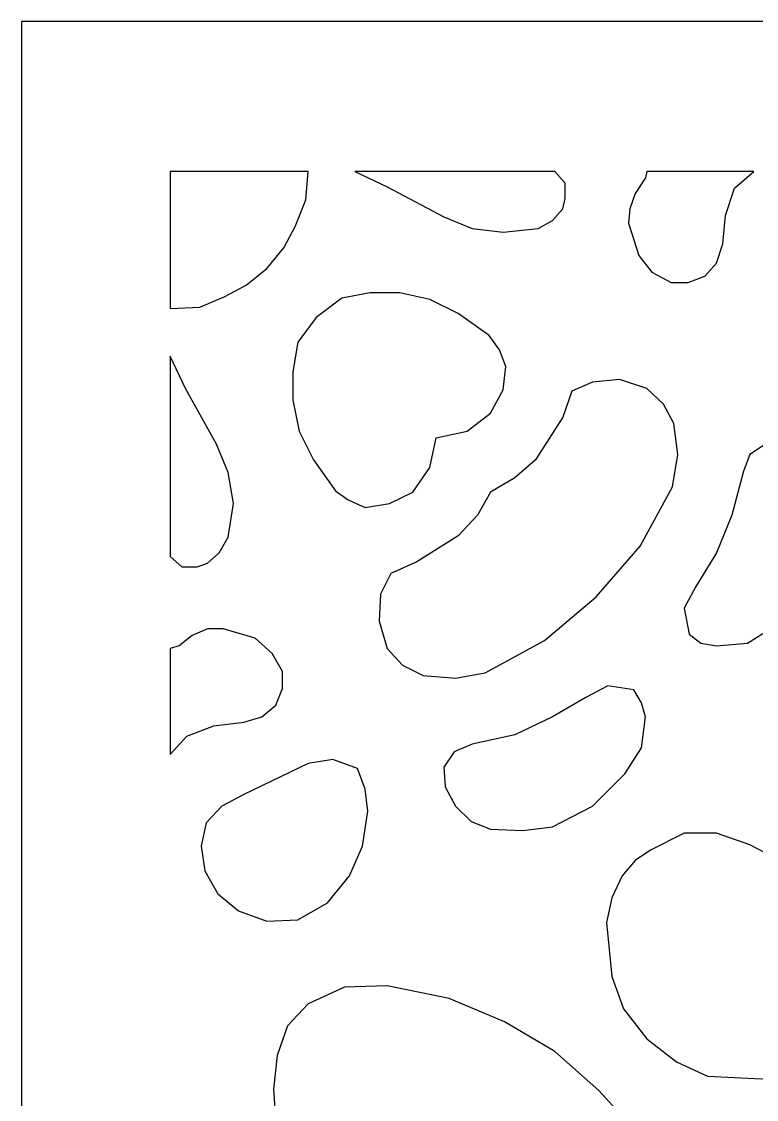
# Model space of a CAD drawing. Header units: centimetres. Extents: x 1.5 to 9.18, y -9 to -1.32.
# Drawn here: x 1.501 to 3.393, y -4.089 to -1.315 of the extents above; entities that cross this region are included whole.
import ezdxf

# ---------------------------------------------------------------- set-up
doc = ezdxf.new("R2010")
doc.units = ezdxf.units.CM
doc.header["$MEASUREMENT"] = 0
doc.layers.add('layer 1', color=7, linetype='Continuous')

msp = doc.modelspace()

# ---------------------------------------------------------------- linework, layer by layer
at = {"layer": 'layer 1', "color": 250, "lineweight": 30}
for points, knots in [([(9.17536, -1.31538), (9.17536, -1.31538), (9.17536, -9.00021), (9.17536, -9.00021), (9.17536, -9.00021), (9.17536, -9.00021), (1.50051, -9.00021), (1.50051, -9.00021), (1.50051, -9.00021), (1.50051, -9.00021), (1.50051, -1.31538), (1.50051, -1.31538), (1.50051, -1.31538), (1.50051, -1.31538), (9.17536, -1.31538), (9.17536, -1.31538)], [0, 0, 0, 0, 0.2, 0.2, 0.2, 0.2, 0.4, 0.4, 0.4, 0.4, 0.6, 0.6, 0.6, 0.6, 1, 1, 1, 1]), ([(2.23873, -1.70112), (2.23873, -1.70112), (2.23208, -1.77427), (2.23208, -1.77427), (2.23208, -1.77427), (2.23208, -1.77427), (2.20547, -1.84078), (2.20547, -1.84078), (2.20547, -1.84078), (2.20547, -1.84078), (2.17555, -1.89731), (2.17555, -1.89731), (2.17555, -1.89731), (2.17555, -1.89731), (2.13232, -1.95051), (2.13232, -1.95051), (2.13232, -1.95051), (2.13232, -1.95051), (2.07911, -1.99375), (2.07911, -1.99375), (2.07911, -1.99375), (2.07911, -1.99375), (2.02258, -2.02368), (2.02258, -2.02368), (2.02258, -2.02368), (2.02258, -2.02368), (1.9594, -2.05027), (1.9594, -2.05027), (1.9594, -2.05027), (1.9594, -2.05027), (1.88292, -2.0536), (1.88292, -2.0536), (1.88292, -2.0536), (1.88292, -2.0536), (1.88292, -1.70112), (1.88292, -1.70112), (1.88292, -1.70112), (1.88292, -1.70112), (2.23873, -1.70112), (2.23873, -1.70112)], [0, 0, 0, 0, 0.0909091, 0.0909091, 0.0909091, 0.0909091, 0.1818182, 0.1818182, 0.1818182, 0.1818182, 0.2727273, 0.2727273, 0.2727273, 0.2727273, 0.3636364, 0.3636364, 0.3636364, 0.3636364, 0.4545455, 0.4545455, 0.4545455, 0.4545455, 0.5454545, 0.5454545, 0.5454545, 0.5454545, 0.6363636, 0.6363636, 0.6363636, 0.6363636, 0.7272727, 0.7272727, 0.7272727, 0.7272727, 0.8181818, 0.8181818, 0.8181818, 0.8181818, 1, 1, 1, 1]), ([(2.87387, -1.70112), (2.87387, -1.70112), (2.90047, -1.73104), (2.90047, -1.73104), (2.90047, -1.73104), (2.90047, -1.73104), (2.90047, -1.77095), (2.90047, -1.77095), (2.90047, -1.77095), (2.90047, -1.77095), (2.89382, -1.79755), (2.89382, -1.79755), (2.89382, -1.79755), (2.89382, -1.79755), (2.86721, -1.82748), (2.86721, -1.82748), (2.86721, -1.82748), (2.86721, -1.82748), (2.83064, -1.84743), (2.83064, -1.84743), (2.83064, -1.84743), (2.83064, -1.84743), (2.74085, -1.85741), (2.74085, -1.85741), (2.74085, -1.85741), (2.74085, -1.85741), (2.66104, -1.84743), (2.66104, -1.84743), (2.66104, -1.84743), (2.66104, -1.84743), (2.58789, -1.8175), (2.58789, -1.8175), (2.58789, -1.8175), (2.58789, -1.8175), (2.44157, -1.74102), (2.44157, -1.74102), (2.44157, -1.74102), (2.44157, -1.74102), (2.35844, -1.70112), (2.35844, -1.70112), (2.35844, -1.70112), (2.35844, -1.70112), (2.87387, -1.70112), (2.87387, -1.70112)], [0, 0, 0, 0, 0.0833333, 0.0833333, 0.0833333, 0.0833333, 0.1666667, 0.1666667, 0.1666667, 0.1666667, 0.25, 0.25, 0.25, 0.25, 0.3333333, 0.3333333, 0.3333333, 0.3333333, 0.4166667, 0.4166667, 0.4166667, 0.4166667, 0.5, 0.5, 0.5, 0.5, 0.5833333, 0.5833333, 0.5833333, 0.5833333, 0.6666667, 0.6666667, 0.6666667, 0.6666667, 0.75, 0.75, 0.75, 0.75, 0.8333333, 0.8333333, 0.8333333, 0.8333333, 1, 1, 1, 1]), ([(3.38597, -1.70112), (3.38597, -1.70112), (3.38597, -1.70112), (3.38597, -1.70112), (3.38597, -1.70112), (3.38597, -1.70112), (3.33609, -1.74434), (3.33609, -1.74434), (3.33609, -1.74434), (3.33609, -1.74434), (3.31281, -1.81418), (3.31281, -1.81418), (3.31281, -1.81418), (3.31281, -1.81418), (3.30616, -1.88734), (3.30616, -1.88734), (3.30616, -1.88734), (3.30616, -1.88734), (3.28953, -1.93721), (3.28953, -1.93721), (3.28953, -1.93721), (3.28953, -1.93721), (3.2596, -1.97046), (3.2596, -1.97046), (3.2596, -1.97046), (3.2596, -1.97046), (3.21638, -1.98709), (3.21638, -1.98709), (3.21638, -1.98709), (3.21638, -1.98709), (3.17314, -1.98709), (3.17314, -1.98709), (3.17314, -1.98709), (3.17314, -1.98709), (3.12326, -1.96049), (3.12326, -1.96049), (3.12326, -1.96049), (3.12326, -1.96049), (3.09001, -1.91726), (3.09001, -1.91726), (3.09001, -1.91726), (3.09001, -1.91726), (3.06341, -1.83413), (3.06341, -1.83413), (3.06341, -1.83413), (3.06341, -1.83413), (3.06674, -1.79755), (3.06674, -1.79755), (3.06674, -1.79755), (3.06674, -1.79755), (3.08004, -1.75765), (3.08004, -1.75765), (3.08004, -1.75765), (3.08004, -1.75765), (3.10664, -1.71774), (3.10664, -1.71774), (3.10664, -1.71774), (3.10664, -1.71774), (3.10996, -1.70112), (3.10996, -1.70112), (3.10996, -1.70112), (3.10996, -1.70112), (3.38597, -1.70112), (3.38597, -1.70112)], [0, 0, 0, 0, 0.0588235, 0.0588235, 0.0588235, 0.0588235, 0.1176471, 0.1176471, 0.1176471, 0.1176471, 0.1764706, 0.1764706, 0.1764706, 0.1764706, 0.2352941, 0.2352941, 0.2352941, 0.2352941, 0.2941176, 0.2941176, 0.2941176, 0.2941176, 0.3529412, 0.3529412, 0.3529412, 0.3529412, 0.4117647, 0.4117647, 0.4117647, 0.4117647, 0.4705882, 0.4705882, 0.4705882, 0.4705882, 0.5294118, 0.5294118, 0.5294118, 0.5294118, 0.5882353, 0.5882353, 0.5882353, 0.5882353, 0.6470588, 0.6470588, 0.6470588, 0.6470588, 0.7058824, 0.7058824, 0.7058824, 0.7058824, 0.7647059, 0.7647059, 0.7647059, 0.7647059, 0.8235294, 0.8235294, 0.8235294, 0.8235294, 0.8823529, 0.8823529, 0.8823529, 0.8823529, 1, 1, 1, 1]), ([(2.32518, -2.027), (2.32518, -2.027), (2.39835, -2.0137), (2.39835, -2.0137), (2.39835, -2.0137), (2.39835, -2.0137), (2.47483, -2.0137), (2.47483, -2.0137), (2.47483, -2.0137), (2.47483, -2.0137), (2.55131, -2.03032), (2.55131, -2.03032), (2.55131, -2.03032), (2.55131, -2.03032), (2.62447, -2.0669), (2.62447, -2.0669), (2.62447, -2.0669), (2.62447, -2.0669), (2.70428, -2.12343), (2.70428, -2.12343), (2.70428, -2.12343), (2.70428, -2.12343), (2.73088, -2.16001), (2.73088, -2.16001), (2.73088, -2.16001), (2.73088, -2.16001), (2.7475, -2.20324), (2.7475, -2.20324), (2.7475, -2.20324), (2.7475, -2.20324), (2.74085, -2.2631), (2.74085, -2.2631), (2.74085, -2.2631), (2.74085, -2.2631), (2.7076, -2.32295), (2.7076, -2.32295), (2.7076, -2.32295), (2.7076, -2.32295), (2.64774, -2.36951), (2.64774, -2.36951), (2.64774, -2.36951), (2.64774, -2.36951), (2.56794, -2.38613), (2.56794, -2.38613), (2.56794, -2.38613), (2.56794, -2.38613), (2.55131, -2.46261), (2.55131, -2.46261), (2.55131, -2.46261), (2.55131, -2.46261), (2.50808, -2.5258), (2.50808, -2.5258), (2.50808, -2.5258), (2.50808, -2.5258), (2.44823, -2.55573), (2.44823, -2.55573), (2.44823, -2.55573), (2.44823, -2.55573), (2.38504, -2.5657), (2.38504, -2.5657), (2.38504, -2.5657), (2.38504, -2.5657), (2.34181, -2.54575), (2.34181, -2.54575), (2.34181, -2.54575), (2.34181, -2.54575), (2.30856, -2.52247), (2.30856, -2.52247), (2.30856, -2.52247), (2.30856, -2.52247), (2.25203, -2.44266), (2.25203, -2.44266), (2.25203, -2.44266), (2.25203, -2.44266), (2.21545, -2.36951), (2.21545, -2.36951), (2.21545, -2.36951), (2.21545, -2.36951), (2.19882, -2.2897), (2.19882, -2.2897), (2.19882, -2.2897), (2.19882, -2.2897), (2.19882, -2.21654), (2.19882, -2.21654), (2.19882, -2.21654), (2.19882, -2.21654), (2.21213, -2.14006), (2.21213, -2.14006), (2.21213, -2.14006), (2.21213, -2.14006), (2.25868, -2.07688), (2.25868, -2.07688), (2.25868, -2.07688), (2.25868, -2.07688), (2.32518, -2.027), (2.32518, -2.027)], [0, 0, 0, 0, 0.04, 0.04, 0.04, 0.04, 0.08, 0.08, 0.08, 0.08, 0.12, 0.12, 0.12, 0.12, 0.16, 0.16, 0.16, 0.16, 0.2, 0.2, 0.2, 0.2, 0.24, 0.24, 0.24, 0.24, 0.28, 0.28, 0.28, 0.28, 0.32, 0.32, 0.32, 0.32, 0.36, 0.36, 0.36, 0.36, 0.4, 0.4, 0.4, 0.4, 0.44, 0.44, 0.44, 0.44, 0.48, 0.48, 0.48, 0.48, 0.52, 0.52, 0.52, 0.52, 0.56, 0.56, 0.56, 0.56, 0.6, 0.6, 0.6, 0.6, 0.64, 0.64, 0.64, 0.64, 0.68, 0.68, 0.68, 0.68, 0.72, 0.72, 0.72, 0.72, 0.76, 0.76, 0.76, 0.76, 0.8, 0.8, 0.8, 0.8, 0.84, 0.84, 0.84, 0.84, 0.88, 0.88, 0.88, 0.88, 0.92, 0.92, 0.92, 0.92, 1, 1, 1, 1]), ([(1.88292, -2.17664), (1.88292, -2.17664), (1.92282, -2.25977), (1.92282, -2.25977), (1.92282, -2.25977), (1.92282, -2.25977), (2.00263, -2.40276), (2.00263, -2.40276), (2.00263, -2.40276), (2.00263, -2.40276), (2.03256, -2.47592), (2.03256, -2.47592), (2.03256, -2.47592), (2.03256, -2.47592), (2.04586, -2.55573), (2.04586, -2.55573), (2.04586, -2.55573), (2.04586, -2.55573), (2.03256, -2.64218), (2.03256, -2.64218), (2.03256, -2.64218), (2.03256, -2.64218), (2.00928, -2.68209), (2.00928, -2.68209), (2.00928, -2.68209), (2.00928, -2.68209), (1.97935, -2.70869), (1.97935, -2.70869), (1.97935, -2.70869), (1.97935, -2.70869), (1.95275, -2.71866), (1.95275, -2.71866), (1.95275, -2.71866), (1.95275, -2.71866), (1.91285, -2.71866), (1.91285, -2.71866), (1.91285, -2.71866), (1.91285, -2.71866), (1.88292, -2.69206), (1.88292, -2.69206), (1.88292, -2.69206), (1.88292, -2.69206), (1.88292, -2.17664), (1.88292, -2.17664)], [0, 0, 0, 0, 0.0833333, 0.0833333, 0.0833333, 0.0833333, 0.1666667, 0.1666667, 0.1666667, 0.1666667, 0.25, 0.25, 0.25, 0.25, 0.3333333, 0.3333333, 0.3333333, 0.3333333, 0.4166667, 0.4166667, 0.4166667, 0.4166667, 0.5, 0.5, 0.5, 0.5, 0.5833333, 0.5833333, 0.5833333, 0.5833333, 0.6666667, 0.6666667, 0.6666667, 0.6666667, 0.75, 0.75, 0.75, 0.75, 0.8333333, 0.8333333, 0.8333333, 0.8333333, 1, 1, 1, 1]), ([(2.7076, -2.5258), (2.7076, -2.5258), (2.77078, -2.48922), (2.77078, -2.48922), (2.77078, -2.48922), (2.77078, -2.48922), (2.82399, -2.44266), (2.82399, -2.44266), (2.82399, -2.44266), (2.82399, -2.44266), (2.89382, -2.33293), (2.89382, -2.33293), (2.89382, -2.33293), (2.89382, -2.33293), (2.91709, -2.26642), (2.91709, -2.26642), (2.91709, -2.26642), (2.91709, -2.26642), (2.9703, -2.24314), (2.9703, -2.24314), (2.9703, -2.24314), (2.9703, -2.24314), (3.04013, -2.23649), (3.04013, -2.23649), (3.04013, -2.23649), (3.04013, -2.23649), (3.10996, -2.25977), (3.10996, -2.25977), (3.10996, -2.25977), (3.10996, -2.25977), (3.15319, -2.29968), (3.15319, -2.29968), (3.15319, -2.29968), (3.15319, -2.29968), (3.17979, -2.34956), (3.17979, -2.34956), (3.17979, -2.34956), (3.17979, -2.34956), (3.18977, -2.42936), (3.18977, -2.42936), (3.18977, -2.42936), (3.18977, -2.42936), (3.17647, -2.51249), (3.17647, -2.51249), (3.17647, -2.51249), (3.17647, -2.51249), (3.09333, -2.66546), (3.09333, -2.66546), (3.09333, -2.66546), (3.09333, -2.66546), (2.98028, -2.79515), (2.98028, -2.79515), (2.98028, -2.79515), (2.98028, -2.79515), (2.84726, -2.90821), (2.84726, -2.90821), (2.84726, -2.90821), (2.84726, -2.90821), (2.6943, -2.99134), (2.6943, -2.99134), (2.6943, -2.99134), (2.6943, -2.99134), (2.61782, -3.00464), (2.61782, -3.00464), (2.61782, -3.00464), (2.61782, -3.00464), (2.53468, -2.99799), (2.53468, -2.99799), (2.53468, -2.99799), (2.53468, -2.99799), (2.48148, -2.97139), (2.48148, -2.97139), (2.48148, -2.97139), (2.48148, -2.97139), (2.44157, -2.92816), (2.44157, -2.92816), (2.44157, -2.92816), (2.44157, -2.92816), (2.42162, -2.85833), (2.42162, -2.85833), (2.42162, -2.85833), (2.42162, -2.85833), (2.42495, -2.78849), (2.42495, -2.78849), (2.42495, -2.78849), (2.42495, -2.78849), (2.45155, -2.73529), (2.45155, -2.73529), (2.45155, -2.73529), (2.45155, -2.73529), (2.51806, -2.70537), (2.51806, -2.70537), (2.51806, -2.70537), (2.51806, -2.70537), (2.62447, -2.63886), (2.62447, -2.63886), (2.62447, -2.63886), (2.62447, -2.63886), (2.67435, -2.58565), (2.67435, -2.58565), (2.67435, -2.58565), (2.67435, -2.58565), (2.7076, -2.5258), (2.7076, -2.5258)], [0, 0, 0, 0, 0.037037, 0.037037, 0.037037, 0.037037, 0.0740741, 0.0740741, 0.0740741, 0.0740741, 0.1111111, 0.1111111, 0.1111111, 0.1111111, 0.1481481, 0.1481481, 0.1481481, 0.1481481, 0.1851852, 0.1851852, 0.1851852, 0.1851852, 0.2222222, 0.2222222, 0.2222222, 0.2222222, 0.2592593, 0.2592593, 0.2592593, 0.2592593, 0.2962963, 0.2962963, 0.2962963, 0.2962963, 0.3333333, 0.3333333, 0.3333333, 0.3333333, 0.3703704, 0.3703704, 0.3703704, 0.3703704, 0.4074074, 0.4074074, 0.4074074, 0.4074074, 0.4444444, 0.4444444, 0.4444444, 0.4444444, 0.4814815, 0.4814815, 0.4814815, 0.4814815, 0.5185185, 0.5185185, 0.5185185, 0.5185185, 0.5555556, 0.5555556, 0.5555556, 0.5555556, 0.5925926, 0.5925926, 0.5925926, 0.5925926, 0.6296296, 0.6296296, 0.6296296, 0.6296296, 0.6666667, 0.6666667, 0.6666667, 0.6666667, 0.7037037, 0.7037037, 0.7037037, 0.7037037, 0.7407407, 0.7407407, 0.7407407, 0.7407407, 0.7777778, 0.7777778, 0.7777778, 0.7777778, 0.8148148, 0.8148148, 0.8148148, 0.8148148, 0.8518519, 0.8518519, 0.8518519, 0.8518519, 0.8888889, 0.8888889, 0.8888889, 0.8888889, 0.9259259, 0.9259259, 0.9259259, 0.9259259, 1, 1, 1, 1]), ([(3.41589, -2.40276), (3.41589, -2.40276), (3.4691, -2.40609), (3.4691, -2.40609), (3.4691, -2.40609), (3.4691, -2.40609), (3.51565, -2.43269), (3.51565, -2.43269), (3.51565, -2.43269), (3.51565, -2.43269), (3.55556, -2.47259), (3.55556, -2.47259), (3.55556, -2.47259), (3.55556, -2.47259), (3.57884, -2.5258), (3.57884, -2.5258), (3.57884, -2.5258), (3.57884, -2.5258), (3.58548, -2.60893), (3.58548, -2.60893), (3.58548, -2.60893), (3.58548, -2.60893), (3.56886, -2.68209), (3.56886, -2.68209), (3.56886, -2.68209), (3.56886, -2.68209), (3.51565, -2.78849), (3.51565, -2.78849), (3.51565, -2.78849), (3.51565, -2.78849), (3.43252, -2.87495), (3.43252, -2.87495), (3.43252, -2.87495), (3.43252, -2.87495), (3.36934, -2.91486), (3.36934, -2.91486), (3.36934, -2.91486), (3.36934, -2.91486), (3.28953, -2.92151), (3.28953, -2.92151), (3.28953, -2.92151), (3.28953, -2.92151), (3.24963, -2.91486), (3.24963, -2.91486), (3.24963, -2.91486), (3.24963, -2.91486), (3.2197, -2.89158), (3.2197, -2.89158), (3.2197, -2.89158), (3.2197, -2.89158), (3.2064, -2.82508), (3.2064, -2.82508), (3.2064, -2.82508), (3.2064, -2.82508), (3.23633, -2.76854), (3.23633, -2.76854), (3.23633, -2.76854), (3.23633, -2.76854), (3.28953, -2.68209), (3.28953, -2.68209), (3.28953, -2.68209), (3.28953, -2.68209), (3.32943, -2.58565), (3.32943, -2.58565), (3.32943, -2.58565), (3.32943, -2.58565), (3.35936, -2.47259), (3.35936, -2.47259), (3.35936, -2.47259), (3.35936, -2.47259), (3.37599, -2.42936), (3.37599, -2.42936), (3.37599, -2.42936), (3.37599, -2.42936), (3.41589, -2.40276), (3.41589, -2.40276)], [0, 0, 0, 0, 0.05, 0.05, 0.05, 0.05, 0.1, 0.1, 0.1, 0.1, 0.15, 0.15, 0.15, 0.15, 0.2, 0.2, 0.2, 0.2, 0.25, 0.25, 0.25, 0.25, 0.3, 0.3, 0.3, 0.3, 0.35, 0.35, 0.35, 0.35, 0.4, 0.4, 0.4, 0.4, 0.45, 0.45, 0.45, 0.45, 0.5, 0.5, 0.5, 0.5, 0.55, 0.55, 0.55, 0.55, 0.6, 0.6, 0.6, 0.6, 0.65, 0.65, 0.65, 0.65, 0.7, 0.7, 0.7, 0.7, 0.75, 0.75, 0.75, 0.75, 0.8, 0.8, 0.8, 0.8, 0.85, 0.85, 0.85, 0.85, 0.9, 0.9, 0.9, 0.9, 1, 1, 1, 1]), ([(1.88292, -2.92816), (1.88292, -2.92816), (1.9062, -2.92151), (1.9062, -2.92151), (1.9062, -2.92151), (1.9062, -2.92151), (1.93945, -2.89491), (1.93945, -2.89491), (1.93945, -2.89491), (1.93945, -2.89491), (1.97935, -2.87828), (1.97935, -2.87828), (1.97935, -2.87828), (1.97935, -2.87828), (2.01925, -2.87828), (2.01925, -2.87828), (2.01925, -2.87828), (2.01925, -2.87828), (2.10239, -2.90156), (2.10239, -2.90156), (2.10239, -2.90156), (2.10239, -2.90156), (2.14562, -2.94146), (2.14562, -2.94146), (2.14562, -2.94146), (2.14562, -2.94146), (2.17222, -2.98802), (2.17222, -2.98802), (2.17222, -2.98802), (2.17222, -2.98802), (2.17222, -3.03125), (2.17222, -3.03125), (2.17222, -3.03125), (2.17222, -3.03125), (2.15559, -3.07447), (2.15559, -3.07447), (2.15559, -3.07447), (2.15559, -3.07447), (2.11902, -3.1044), (2.11902, -3.1044), (2.11902, -3.1044), (2.11902, -3.1044), (2.07246, -3.11771), (2.07246, -3.11771), (2.07246, -3.11771), (2.07246, -3.11771), (1.99598, -3.12768), (1.99598, -3.12768), (1.99598, -3.12768), (1.99598, -3.12768), (1.92615, -3.15428), (1.92615, -3.15428), (1.92615, -3.15428), (1.92615, -3.15428), (1.88292, -3.20084), (1.88292, -3.20084), (1.88292, -3.20084), (1.88292, -3.20084), (1.88292, -2.92816), (1.88292, -2.92816)], [0, 0, 0, 0, 0.0625, 0.0625, 0.0625, 0.0625, 0.125, 0.125, 0.125, 0.125, 0.1875, 0.1875, 0.1875, 0.1875, 0.25, 0.25, 0.25, 0.25, 0.3125, 0.3125, 0.3125, 0.3125, 0.375, 0.375, 0.375, 0.375, 0.4375, 0.4375, 0.4375, 0.4375, 0.5, 0.5, 0.5, 0.5, 0.5625, 0.5625, 0.5625, 0.5625, 0.625, 0.625, 0.625, 0.625, 0.6875, 0.6875, 0.6875, 0.6875, 0.75, 0.75, 0.75, 0.75, 0.8125, 0.8125, 0.8125, 0.8125, 0.875, 0.875, 0.875, 0.875, 1, 1, 1, 1]), ([(2.58789, -3.23409), (2.58789, -3.23409), (2.61449, -3.19419), (2.61449, -3.19419), (2.61449, -3.19419), (2.61449, -3.19419), (2.66104, -3.17423), (2.66104, -3.17423), (2.66104, -3.17423), (2.66104, -3.17423), (2.77078, -3.15096), (2.77078, -3.15096), (2.77078, -3.15096), (2.77078, -3.15096), (2.86721, -3.1044), (2.86721, -3.1044), (2.86721, -3.1044), (2.86721, -3.1044), (2.95367, -3.05452), (2.95367, -3.05452), (2.95367, -3.05452), (2.95367, -3.05452), (3.01021, -3.02459), (3.01021, -3.02459), (3.01021, -3.02459), (3.01021, -3.02459), (3.07671, -3.03457), (3.07671, -3.03457), (3.07671, -3.03457), (3.07671, -3.03457), (3.09666, -3.06783), (3.09666, -3.06783), (3.09666, -3.06783), (3.09666, -3.06783), (3.10664, -3.1044), (3.10664, -3.1044), (3.10664, -3.1044), (3.10664, -3.1044), (3.09666, -3.18421), (3.09666, -3.18421), (3.09666, -3.18421), (3.09666, -3.18421), (3.05343, -3.25071), (3.05343, -3.25071), (3.05343, -3.25071), (3.05343, -3.25071), (2.9703, -3.33385), (2.9703, -3.33385), (2.9703, -3.33385), (2.9703, -3.33385), (2.86721, -3.38705), (2.86721, -3.38705), (2.86721, -3.38705), (2.86721, -3.38705), (2.79073, -3.39703), (2.79073, -3.39703), (2.79073, -3.39703), (2.79073, -3.39703), (2.7076, -3.39371), (2.7076, -3.39371), (2.7076, -3.39371), (2.7076, -3.39371), (2.65772, -3.37376), (2.65772, -3.37376), (2.65772, -3.37376), (2.65772, -3.37376), (2.61782, -3.33385), (2.61782, -3.33385), (2.61782, -3.33385), (2.61782, -3.33385), (2.59121, -3.28397), (2.59121, -3.28397), (2.59121, -3.28397), (2.59121, -3.28397), (2.58789, -3.23409), (2.58789, -3.23409)], [0, 0, 0, 0, 0.05, 0.05, 0.05, 0.05, 0.1, 0.1, 0.1, 0.1, 0.15, 0.15, 0.15, 0.15, 0.2, 0.2, 0.2, 0.2, 0.25, 0.25, 0.25, 0.25, 0.3, 0.3, 0.3, 0.3, 0.35, 0.35, 0.35, 0.35, 0.4, 0.4, 0.4, 0.4, 0.45, 0.45, 0.45, 0.45, 0.5, 0.5, 0.5, 0.5, 0.55, 0.55, 0.55, 0.55, 0.6, 0.6, 0.6, 0.6, 0.65, 0.65, 0.65, 0.65, 0.7, 0.7, 0.7, 0.7, 0.75, 0.75, 0.75, 0.75, 0.8, 0.8, 0.8, 0.8, 0.85, 0.85, 0.85, 0.85, 0.9, 0.9, 0.9, 0.9, 1, 1, 1, 1]), ([(2.36509, -3.23742), (2.36509, -3.23742), (2.38504, -3.29062), (2.38504, -3.29062), (2.38504, -3.29062), (2.38504, -3.29062), (2.39169, -3.34715), (2.39169, -3.34715), (2.39169, -3.34715), (2.39169, -3.34715), (2.37839, -3.43693), (2.37839, -3.43693), (2.37839, -3.43693), (2.37839, -3.43693), (2.34514, -3.51342), (2.34514, -3.51342), (2.34514, -3.51342), (2.34514, -3.51342), (2.28861, -3.58325), (2.28861, -3.58325), (2.28861, -3.58325), (2.28861, -3.58325), (2.21213, -3.62648), (2.21213, -3.62648), (2.21213, -3.62648), (2.21213, -3.62648), (2.13232, -3.62981), (2.13232, -3.62981), (2.13232, -3.62981), (2.13232, -3.62981), (2.05916, -3.6032), (2.05916, -3.6032), (2.05916, -3.6032), (2.05916, -3.6032), (2.00596, -3.55997), (2.00596, -3.55997), (2.00596, -3.55997), (2.00596, -3.55997), (1.9727, -3.50012), (1.9727, -3.50012), (1.9727, -3.50012), (1.9727, -3.50012), (1.96273, -3.43693), (1.96273, -3.43693), (1.96273, -3.43693), (1.96273, -3.43693), (1.97603, -3.37708), (1.97603, -3.37708), (1.97603, -3.37708), (1.97603, -3.37708), (2.01593, -3.33385), (2.01593, -3.33385), (2.01593, -3.33385), (2.01593, -3.33385), (2.07246, -3.30393), (2.07246, -3.30393), (2.07246, -3.30393), (2.07246, -3.30393), (2.23873, -3.22412), (2.23873, -3.22412), (2.23873, -3.22412), (2.23873, -3.22412), (2.30191, -3.21414), (2.30191, -3.21414), (2.30191, -3.21414), (2.30191, -3.21414), (2.36509, -3.23742), (2.36509, -3.23742)], [0, 0, 0, 0, 0.0555556, 0.0555556, 0.0555556, 0.0555556, 0.1111111, 0.1111111, 0.1111111, 0.1111111, 0.1666667, 0.1666667, 0.1666667, 0.1666667, 0.2222222, 0.2222222, 0.2222222, 0.2222222, 0.2777778, 0.2777778, 0.2777778, 0.2777778, 0.3333333, 0.3333333, 0.3333333, 0.3333333, 0.3888889, 0.3888889, 0.3888889, 0.3888889, 0.4444444, 0.4444444, 0.4444444, 0.4444444, 0.5, 0.5, 0.5, 0.5, 0.5555556, 0.5555556, 0.5555556, 0.5555556, 0.6111111, 0.6111111, 0.6111111, 0.6111111, 0.6666667, 0.6666667, 0.6666667, 0.6666667, 0.7222222, 0.7222222, 0.7222222, 0.7222222, 0.7777778, 0.7777778, 0.7777778, 0.7777778, 0.8333333, 0.8333333, 0.8333333, 0.8333333, 0.8888889, 0.8888889, 0.8888889, 0.8888889, 1, 1, 1, 1]), ([(3.26626, -4.02884), (3.26626, -4.02884), (3.18645, -3.99227), (3.18645, -3.99227), (3.18645, -3.99227), (3.18645, -3.99227), (3.10996, -3.93241), (3.10996, -3.93241), (3.10996, -3.93241), (3.10996, -3.93241), (3.05011, -3.85593), (3.05011, -3.85593), (3.05011, -3.85593), (3.05011, -3.85593), (3.02018, -3.77279), (3.02018, -3.77279), (3.02018, -3.77279), (3.02018, -3.77279), (3.00688, -3.63313), (3.00688, -3.63313), (3.00688, -3.63313), (3.00688, -3.63313), (3.02018, -3.56995), (3.02018, -3.56995), (3.02018, -3.56995), (3.02018, -3.56995), (3.04678, -3.51342), (3.04678, -3.51342), (3.04678, -3.51342), (3.04678, -3.51342), (3.08004, -3.47352), (3.08004, -3.47352), (3.08004, -3.47352), (3.08004, -3.47352), (3.11994, -3.44691), (3.11994, -3.44691), (3.11994, -3.44691), (3.11994, -3.44691), (3.2064, -3.40368), (3.2064, -3.40368), (3.2064, -3.40368), (3.2064, -3.40368), (3.28953, -3.40368), (3.28953, -3.40368), (3.28953, -3.40368), (3.28953, -3.40368), (3.37599, -3.43361), (3.37599, -3.43361), (3.37599, -3.43361), (3.37599, -3.43361), (3.45247, -3.47352), (3.45247, -3.47352), (3.45247, -3.47352), (3.45247, -3.47352), (3.52231, -3.52007), (3.52231, -3.52007), (3.52231, -3.52007), (3.52231, -3.52007), (3.56886, -3.5899), (3.56886, -3.5899), (3.56886, -3.5899), (3.56886, -3.5899), (3.60876, -3.66971), (3.60876, -3.66971), (3.60876, -3.66971), (3.60876, -3.66971), (3.63869, -3.75284), (3.63869, -3.75284), (3.63869, -3.75284), (3.63869, -3.75284), (3.63869, -3.83598), (3.63869, -3.83598), (3.63869, -3.83598), (3.63869, -3.83598), (3.59879, -3.92243), (3.59879, -3.92243), (3.59879, -3.92243), (3.59879, -3.92243), (3.56886, -3.96234), (3.56886, -3.96234), (3.56886, -3.96234), (3.56886, -3.96234), (3.5356, -3.99559), (3.5356, -3.99559), (3.5356, -3.99559), (3.5356, -3.99559), (3.47243, -4.02219), (3.47243, -4.02219), (3.47243, -4.02219), (3.47243, -4.02219), (3.40592, -4.0355), (3.40592, -4.0355), (3.40592, -4.0355), (3.40592, -4.0355), (3.26626, -4.02884), (3.26626, -4.02884)], [0, 0, 0, 0, 0.04, 0.04, 0.04, 0.04, 0.08, 0.08, 0.08, 0.08, 0.12, 0.12, 0.12, 0.12, 0.16, 0.16, 0.16, 0.16, 0.2, 0.2, 0.2, 0.2, 0.24, 0.24, 0.24, 0.24, 0.28, 0.28, 0.28, 0.28, 0.32, 0.32, 0.32, 0.32, 0.36, 0.36, 0.36, 0.36, 0.4, 0.4, 0.4, 0.4, 0.44, 0.44, 0.44, 0.44, 0.48, 0.48, 0.48, 0.48, 0.52, 0.52, 0.52, 0.52, 0.56, 0.56, 0.56, 0.56, 0.6, 0.6, 0.6, 0.6, 0.64, 0.64, 0.64, 0.64, 0.68, 0.68, 0.68, 0.68, 0.72, 0.72, 0.72, 0.72, 0.76, 0.76, 0.76, 0.76, 0.8, 0.8, 0.8, 0.8, 0.84, 0.84, 0.84, 0.84, 0.88, 0.88, 0.88, 0.88, 0.92, 0.92, 0.92, 0.92, 1, 1, 1, 1]), ([(2.52471, -4.51767), (2.52471, -4.51767), (2.42495, -4.49439), (2.42495, -4.49439), (2.42495, -4.49439), (2.42495, -4.49439), (2.33849, -4.45116), (2.33849, -4.45116), (2.33849, -4.45116), (2.33849, -4.45116), (2.27198, -4.39463), (2.27198, -4.39463), (2.27198, -4.39463), (2.27198, -4.39463), (2.21545, -4.32479), (2.21545, -4.32479), (2.21545, -4.32479), (2.21545, -4.32479), (2.17555, -4.23834), (2.17555, -4.23834), (2.17555, -4.23834), (2.17555, -4.23834), (2.15559, -4.14855), (2.15559, -4.14855), (2.15559, -4.14855), (2.15559, -4.14855), (2.14894, -4.0621), (2.14894, -4.0621), (2.14894, -4.0621), (2.14894, -4.0621), (2.15892, -3.97564), (2.15892, -3.97564), (2.15892, -3.97564), (2.15892, -3.97564), (2.18552, -3.89916), (2.18552, -3.89916), (2.18552, -3.89916), (2.18552, -3.89916), (2.23873, -3.84262), (2.23873, -3.84262), (2.23873, -3.84262), (2.23873, -3.84262), (2.33184, -3.7994), (2.33184, -3.7994), (2.33184, -3.7994), (2.33184, -3.7994), (2.44157, -3.79607), (2.44157, -3.79607), (2.44157, -3.79607), (2.44157, -3.79607), (2.60119, -3.82932), (2.60119, -3.82932), (2.60119, -3.82932), (2.60119, -3.82932), (2.74418, -3.88918), (2.74418, -3.88918), (2.74418, -3.88918), (2.74418, -3.88918), (2.87387, -3.96566), (2.87387, -3.96566), (2.87387, -3.96566), (2.87387, -3.96566), (2.98693, -4.06542), (2.98693, -4.06542), (2.98693, -4.06542), (2.98693, -4.06542), (3.09001, -4.17848), (3.09001, -4.17848), (3.09001, -4.17848), (3.09001, -4.17848), (3.16317, -4.3115), (3.16317, -4.3115), (3.16317, -4.3115), (3.16317, -4.3115), (3.2197, -4.44784), (3.2197, -4.44784), (3.2197, -4.44784), (3.2197, -4.44784), (3.2463, -4.6008), (3.2463, -4.6008), (3.2463, -4.6008), (3.2463, -4.6008), (3.24298, -4.70721), (3.24298, -4.70721), (3.24298, -4.70721), (3.24298, -4.70721), (3.19642, -4.80365), (3.19642, -4.80365), (3.19642, -4.80365), (3.19642, -4.80365), (3.13989, -4.85685), (3.13989, -4.85685), (3.13989, -4.85685), (3.13989, -4.85685), (3.06674, -4.88345), (3.06674, -4.88345), (3.06674, -4.88345), (3.06674, -4.88345), (2.98028, -4.89675), (2.98028, -4.89675), (2.98028, -4.89675), (2.98028, -4.89675), (2.89382, -4.88677), (2.89382, -4.88677), (2.89382, -4.88677), (2.89382, -4.88677), (2.80403, -4.86682), (2.80403, -4.86682), (2.80403, -4.86682), (2.80403, -4.86682), (2.71757, -4.82692), (2.71757, -4.82692), (2.71757, -4.82692), (2.71757, -4.82692), (2.64774, -4.77039), (2.64774, -4.77039), (2.64774, -4.77039), (2.64774, -4.77039), (2.59121, -4.70389), (2.59121, -4.70389), (2.59121, -4.70389), (2.59121, -4.70389), (2.54798, -4.61743), (2.54798, -4.61743), (2.54798, -4.61743), (2.54798, -4.61743), (2.52471, -4.51767), (2.52471, -4.51767)], [0, 0, 0, 0, 0.030303, 0.030303, 0.030303, 0.030303, 0.0606061, 0.0606061, 0.0606061, 0.0606061, 0.0909091, 0.0909091, 0.0909091, 0.0909091, 0.1212121, 0.1212121, 0.1212121, 0.1212121, 0.1515152, 0.1515152, 0.1515152, 0.1515152, 0.1818182, 0.1818182, 0.1818182, 0.1818182, 0.2121212, 0.2121212, 0.2121212, 0.2121212, 0.2424242, 0.2424242, 0.2424242, 0.2424242, 0.2727273, 0.2727273, 0.2727273, 0.2727273, 0.3030303, 0.3030303, 0.3030303, 0.3030303, 0.3333333, 0.3333333, 0.3333333, 0.3333333, 0.3636364, 0.3636364, 0.3636364, 0.3636364, 0.3939394, 0.3939394, 0.3939394, 0.3939394, 0.4242424, 0.4242424, 0.4242424, 0.4242424, 0.4545455, 0.4545455, 0.4545455, 0.4545455, 0.4848485, 0.4848485, 0.4848485, 0.4848485, 0.5151515, 0.5151515, 0.5151515, 0.5151515, 0.5454545, 0.5454545, 0.5454545, 0.5454545, 0.5757576, 0.5757576, 0.5757576, 0.5757576, 0.6060606, 0.6060606, 0.6060606, 0.6060606, 0.6363636, 0.6363636, 0.6363636, 0.6363636, 0.6666667, 0.6666667, 0.6666667, 0.6666667, 0.6969697, 0.6969697, 0.6969697, 0.6969697, 0.7272727, 0.7272727, 0.7272727, 0.7272727, 0.7575758, 0.7575758, 0.7575758, 0.7575758, 0.7878788, 0.7878788, 0.7878788, 0.7878788, 0.8181818, 0.8181818, 0.8181818, 0.8181818, 0.8484848, 0.8484848, 0.8484848, 0.8484848, 0.8787879, 0.8787879, 0.8787879, 0.8787879, 0.9090909, 0.9090909, 0.9090909, 0.9090909, 0.9393939, 0.9393939, 0.9393939, 0.9393939, 1, 1, 1, 1])]:
    msp.add_open_spline(points, degree=3, knots=knots, dxfattribs=at)

doc.saveas('drawing.dxf')
